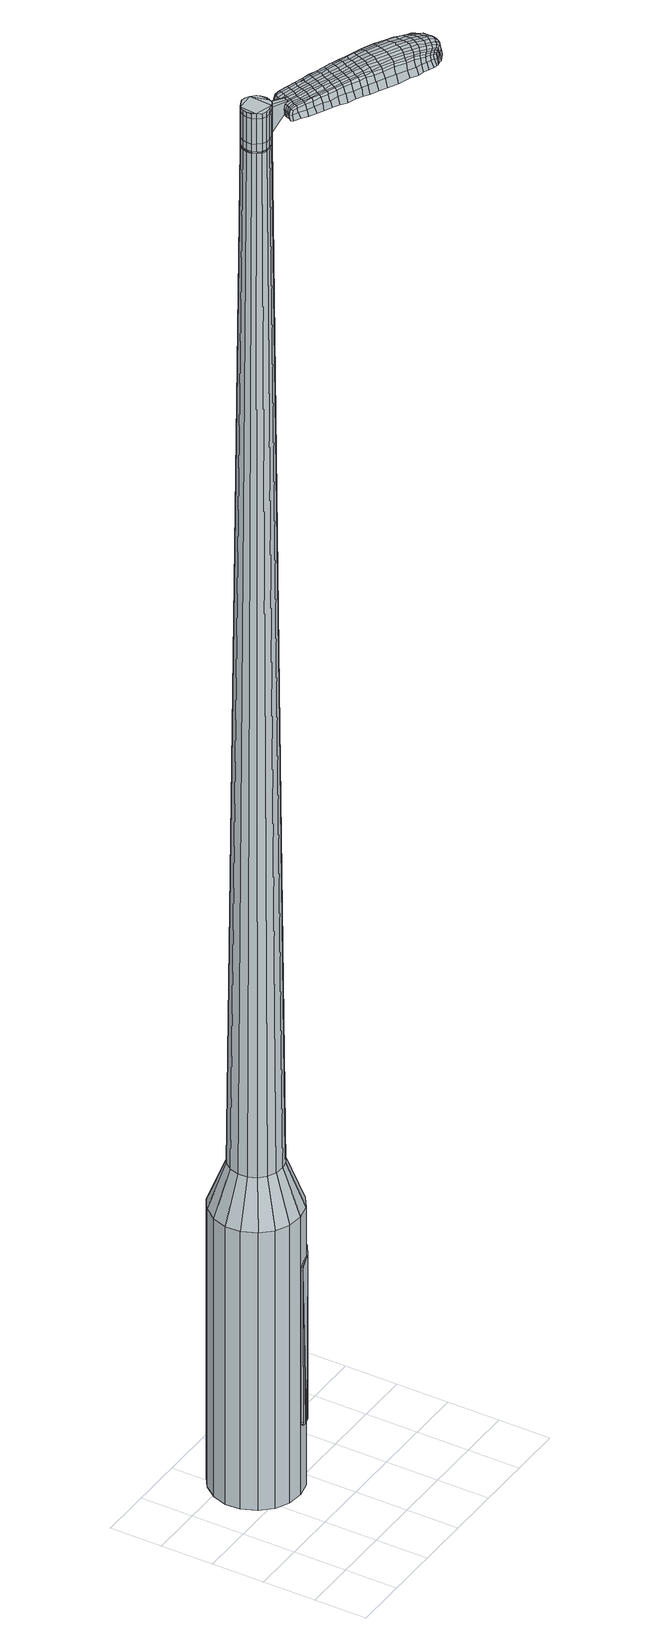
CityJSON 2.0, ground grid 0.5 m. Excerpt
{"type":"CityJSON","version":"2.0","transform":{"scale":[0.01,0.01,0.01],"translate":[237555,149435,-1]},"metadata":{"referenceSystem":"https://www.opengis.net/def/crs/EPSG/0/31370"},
"CityObjects":{
"object1":{"type":"GenericCityObject","attributes":{"cluster":997,"mean_distance_to_centroid":0.239,"new_centroid_x":237555.69,"new_centroid_y":149436.29,"mean_distance_to_camera":10.54,"H1":10.63,"H2":9.65,"Z_final":110.03,"cluster2":-1,"proj_x":237555.23,"proj_y":149437.19,"id_line":43769,"bearing_l":62.97,"distance":1,"orientation":"right","G_obj":332.97},"geometry":[{"type":"MultiSurface","lod":"2","boundaries":[[[0,1,2,3]],[[1,4,5,2]],[[4,6,7,5]],[[6,8,9,7]],[[8,10,11,9]],[[10,12,13,11]],[[12,14,15,13]],[[14,16,17,15]],[[16,18,19,17]],[[18,20,21,19]],[[20,22,23,21]],[[22,24,25,23]],[[24,26,27,25]],[[26,28,29,27]],[[28,30,31,29]],[[30,32,33,31]],[[32,34,35,33]],[[34,0,3,35]],[[36,37,38,39]],[[38,40,41,42]],[[41,43,42]],[[42,44,45,46]],[[45,47,46]],[[46,48,49,50]],[[49,51,50]],[[42,46,50,38]],[[50,52,39,38]],[[53,36,39]],[[2,5,7,35]],[[7,9,11,15]],[[11,13,15]],[[15,17,19,23]],[[19,21,23]],[[23,25,27,31]],[[27,29,31]],[[15,23,31,7]],[[31,33,35,7]],[[3,2,35]],[[1,0,54,55]],[[0,34,56,54]],[[34,32,57,56]],[[32,30,58,57]],[[30,28,59,58]],[[28,26,60,59]],[[26,24,61,60]],[[24,22,62,61]],[[22,20,63,62]],[[20,18,64,63]],[[18,16,65,64]],[[16,14,66,65]],[[14,12,67,66]],[[12,10,68,67]],[[10,8,69,68]],[[8,6,70,69]],[[6,4,71,70]],[[4,1,55,71]],[[55,54,72,73]],[[54,56,74,72]],[[56,57,75,74]],[[57,58,76,75]],[[58,59,77,76]],[[59,60,78,77]],[[60,61,79,78]],[[61,62,80,79]],[[62,63,81,80]],[[63,64,82,81]],[[64,65,83,82]],[[65,66,84,83]],[[66,67,85,84]],[[67,68,86,85]],[[68,69,87,86]],[[69,70,88,87]],[[70,71,89,88]],[[71,55,73,89]],[[72,90,91,92]],[[93,94,90,72]],[[75,95,94,93]],[[96,97,95,75]],[[98,99,97,96]],[[100,101,99,98]],[[102,103,101,100]],[[80,104,103,102]],[[105,106,104,80]],[[107,108,106,105]],[[109,110,108,107]],[[111,112,110,109]],[[113,114,112,111]],[[115,116,114,113]],[[117,118,116,115]],[[88,119,118,117]],[[120,121,119,88]],[[92,91,121,120]],[[122,123,124,125]],[[126,122,125,127]],[[128,126,127,129]],[[130,128,129,131]],[[132,130,131,133]],[[134,132,133,135]],[[136,134,135,137]],[[138,136,137,139]],[[140,138,139,141]],[[142,140,141,143]],[[144,142,143,145]],[[146,144,145,147]],[[148,146,147,149]],[[150,148,149,151]],[[152,150,151,153]],[[154,152,153,155]],[[73,72,92]],[[74,93,72]],[[74,75,93]],[[76,96,75]],[[76,77,98,96]],[[77,78,100,98]],[[78,79,102,100]],[[79,80,102]],[[81,105,80]],[[81,82,107,105]],[[82,83,109,107]],[[83,84,111,109]],[[84,85,113,111]],[[85,86,115,113]],[[86,87,117,115]],[[87,88,117]],[[89,120,88]],[[89,73,92,120]],[[156,91,90]],[[156,157,121,91]],[[157,119,121]],[[158,118,119]],[[158,159,116,118]],[[159,160,114,116]],[[160,161,112,114]],[[161,162,110,112]],[[162,163,108,110]],[[163,164,106,108]],[[164,104,106]],[[165,103,104]],[[165,166,101,103]],[[166,167,99,101]],[[167,168,97,99]],[[168,95,97]],[[169,94,95]],[[169,90,94]],[[39,52,154,170]],[[156,90,171,155]],[[53,39,170,123]],[[90,169,124,171]],[[36,53,123,122]],[[169,95,125,124]],[[37,36,122,126]],[[95,168,127,125]],[[38,37,126,128]],[[168,167,129,127]],[[40,38,128,130]],[[167,166,131,129]],[[41,40,130,132]],[[166,165,133,131]],[[43,41,132,134]],[[165,104,135,133]],[[42,43,134,136]],[[104,164,137,135]],[[44,42,136,138]],[[164,163,139,137]],[[45,44,138,140]],[[163,162,141,139]],[[47,45,140,142]],[[162,161,143,141]],[[46,47,142,144]],[[161,160,145,143]],[[48,46,144,146]],[[160,159,147,145]],[[49,48,146,148]],[[159,158,149,147]],[[51,49,148,150]],[[158,119,151,149]],[[50,51,150,152]],[[119,157,153,151]],[[52,50,152,154]],[[157,156,155,153]],[[154,155,172,173]],[[155,171,174,172]],[[171,124,175,174]],[[124,123,176,175]],[[123,170,177,176]],[[170,154,173,177]],[[178,179,180,181]],[[182,178,181,183]],[[178,182,184,185]],[[179,178,185,186]],[[187,188,189,190]],[[191,187,190,192]],[[187,191,193,194]],[[188,187,194,195]],[[196,197,198,199]],[[200,196,199,201]],[[196,200,202,203]],[[197,196,203,204]],[[205,206,207,208]],[[209,205,208,210]],[[205,209,211,212]],[[206,205,212,213]],[[214,215,216,217]],[[218,214,217,219]],[[214,218,220,221]],[[215,214,221,222]],[[223,224,225,226]],[[227,223,226,228]],[[223,227,229,230]],[[224,223,230,231]],[[232,233,234,235]],[[224,232,235,225]],[[232,224,231,236]],[[233,232,236,237]],[[238,239,240,241]],[[233,238,241,234]],[[238,233,237,242]],[[239,238,242,243]],[[244,182,183,245]],[[239,244,245,240]],[[244,239,243,246]],[[182,244,246,184]],[[247,248,249,250]],[[251,247,250,252]],[[247,251,253,254]],[[248,247,254,255]],[[256,257,258,259]],[[248,256,259,249]],[[256,248,255,260]],[[257,256,260,261]],[[262,263,264,265]],[[257,262,265,258]],[[262,257,261,266]],[[263,262,266,267]],[[268,269,270,271]],[[263,268,271,264]],[[268,263,267,272]],[[269,268,272,273]],[[274,179,186,275]],[[269,274,275,270]],[[274,269,273,276]],[[179,274,276,180]],[[277,278,279,280]],[[281,277,280,282]],[[277,281,283,284]],[[278,277,284,285]],[[286,287,288,289]],[[278,286,289,279]],[[286,278,285,290]],[[287,286,290,291]],[[292,293,294,295]],[[287,292,295,288]],[[292,287,291,296]],[[293,292,296,297]],[[298,191,192,299]],[[293,298,299,294]],[[298,293,297,300]],[[191,298,300,193]],[[301,302,303,304]],[[305,301,304,306]],[[301,305,307,308]],[[302,301,308,309]],[[310,311,312,313]],[[302,310,313,303]],[[310,302,309,314]],[[311,310,314,315]],[[316,317,318,319]],[[311,316,319,312]],[[316,311,315,320]],[[317,316,320,321]],[[322,323,324,325]],[[317,322,325,318]],[[322,317,321,326]],[[323,322,326,327]],[[328,188,195,329]],[[323,328,329,324]],[[328,323,327,330]],[[188,328,330,189]],[[331,217,216,332]],[[333,331,332,334]],[[331,333,335,336]],[[217,331,336,219]],[[337,333,334,338]],[[339,337,338,340]],[[337,339,341,342]],[[333,337,342,335]],[[343,339,340,344]],[[345,343,344,346]],[[343,345,347,348]],[[339,343,348,341]],[[349,345,346,350]],[[351,349,350,352]],[[349,351,353,354]],[[345,349,354,347]],[[355,351,352,356]],[[206,355,356,207]],[[355,206,213,357]],[[351,355,357,353]],[[358,359,204,203]],[[360,358,203,202]],[[358,360,361,362]],[[359,358,362,363]],[[364,365,363,362]],[[366,364,362,361]],[[364,366,367,368]],[[365,364,368,369]],[[370,371,369,368]],[[372,370,368,367]],[[370,372,373,374]],[[371,370,374,375]],[[376,377,375,374]],[[378,376,374,373]],[[376,378,211,209]],[[377,376,209,210]],[[379,380,381,382]],[[281,379,382,283]],[[379,281,282,383]],[[380,379,383,384]],[[385,200,201,386]],[[380,385,386,381]],[[385,380,384,387]],[[200,385,387,202]],[[388,389,390,391]],[[227,388,391,229]],[[388,227,228,392]],[[389,388,392,393]],[[394,395,396,397]],[[389,394,397,390]],[[394,389,393,398]],[[395,394,398,399]],[[400,197,204,401]],[[395,400,401,396]],[[400,395,399,402]],[[197,400,402,198]],[[403,404,405,406]],[[185,403,406,186]],[[403,185,184,407]],[[404,403,407,408]],[[409,410,411,412]],[[404,409,412,405]],[[409,404,408,413]],[[410,409,413,414]],[[415,208,207,416]],[[410,415,416,411]],[[415,410,414,417]],[[208,415,417,210]],[[418,419,420,421]],[[190,418,421,192]],[[418,190,189,422]],[[419,418,422,423]],[[424,212,211,425]],[[419,424,425,420]],[[424,419,423,426]],[[212,424,426,213]],[[427,428,429,430]],[[305,427,430,307]],[[427,305,306,431]],[[428,427,431,432]],[[433,218,219,434]],[[428,433,434,429]],[[433,428,432,435]],[[218,433,435,220]],[[436,437,438,439]],[[251,436,439,253]],[[436,251,252,440]],[[437,436,440,441]],[[442,443,444,445]],[[437,442,445,438]],[[442,437,441,446]],[[443,442,446,447]],[[448,215,222,449]],[[443,448,449,444]],[[448,443,447,450]],[[215,448,450,216]],[[451,452,441,440]],[[250,451,440,252]],[[451,250,249,453]],[[452,451,453,454]],[[455,456,447,446]],[[452,455,446,441]],[[455,452,454,457]],[[456,455,457,458]],[[459,332,216,450]],[[456,459,450,447]],[[459,456,458,460]],[[332,459,460,334]],[[461,462,463,464]],[[308,461,464,309]],[[461,308,307,430]],[[462,461,430,429]],[[465,336,335,466]],[[462,465,466,463]],[[465,462,429,434]],[[336,465,434,219]],[[467,468,454,453]],[[259,467,453,249]],[[467,259,258,469]],[[468,467,469,470]],[[471,472,458,457]],[[468,471,457,454]],[[471,468,470,473]],[[472,471,473,474]],[[475,338,334,460]],[[472,475,460,458]],[[475,472,474,476]],[[338,475,476,340]],[[477,478,479,480]],[[314,477,480,315]],[[477,314,309,464]],[[478,477,464,463]],[[481,342,341,482]],[[478,481,482,479]],[[481,478,463,466]],[[342,481,466,335]],[[483,484,470,469]],[[265,483,469,258]],[[483,265,264,485]],[[484,483,485,486]],[[487,488,474,473]],[[484,487,473,470]],[[487,484,486,489]],[[488,487,489,490]],[[491,344,340,476]],[[488,491,476,474]],[[491,488,490,492]],[[344,491,492,346]],[[493,494,495,496]],[[320,493,496,321]],[[493,320,315,480]],[[494,493,480,479]],[[497,348,347,498]],[[494,497,498,495]],[[497,494,479,482]],[[348,497,482,341]],[[499,500,486,485]],[[271,499,485,264]],[[499,271,270,501]],[[500,499,501,502]],[[503,504,490,489]],[[500,503,489,486]],[[503,500,502,505]],[[504,503,505,506]],[[507,350,346,492]],[[504,507,492,490]],[[507,504,506,508]],[[350,507,508,352]],[[509,510,511,512]],[[326,509,512,327]],[[509,326,321,496]],[[510,509,496,495]],[[513,354,353,514]],[[510,513,514,511]],[[513,510,495,498]],[[354,513,498,347]],[[515,516,502,501]],[[275,515,501,270]],[[515,275,186,406]],[[516,515,406,405]],[[517,518,506,505]],[[516,517,505,502]],[[517,516,405,412]],[[518,517,412,411]],[[519,356,352,508]],[[518,519,508,506]],[[519,518,411,416]],[[356,519,416,207]],[[520,521,423,422]],[[330,520,422,189]],[[520,330,327,512]],[[521,520,512,511]],[[522,357,213,426]],[[521,522,426,423]],[[522,521,511,514]],[[357,522,514,353]],[[523,524,384,383]],[[280,523,383,282]],[[523,280,279,525]],[[524,523,525,526]],[[527,360,202,387]],[[524,527,387,384]],[[527,524,526,528]],[[360,527,528,361]],[[529,530,531,532]],[[230,529,532,231]],[[529,230,229,391]],[[530,529,391,390]],[[533,534,535,536]],[[530,533,536,531]],[[533,530,390,397]],[[534,533,397,396]],[[537,359,363,538]],[[534,537,538,535]],[[537,534,396,401]],[[359,537,401,204]],[[539,540,526,525]],[[289,539,525,279]],[[539,289,288,541]],[[540,539,541,542]],[[543,366,361,528]],[[540,543,528,526]],[[543,540,542,544]],[[366,543,544,367]],[[545,546,547,548]],[[236,545,548,237]],[[545,236,231,532]],[[546,545,532,531]],[[549,550,551,552]],[[546,549,552,547]],[[549,546,531,536]],[[550,549,536,535]],[[553,365,369,554]],[[550,553,554,551]],[[553,550,535,538]],[[365,553,538,363]],[[555,556,542,541]],[[295,555,541,288]],[[555,295,294,557]],[[556,555,557,558]],[[559,372,367,544]],[[556,559,544,542]],[[559,556,558,560]],[[372,559,560,373]],[[561,562,563,564]],[[242,561,564,243]],[[561,242,237,548]],[[562,561,548,547]],[[565,566,567,568]],[[562,565,568,563]],[[565,562,547,552]],[[566,565,552,551]],[[569,371,375,570]],[[566,569,570,567]],[[569,566,551,554]],[[371,569,554,369]],[[571,572,558,557]],[[299,571,557,294]],[[571,299,192,421]],[[572,571,421,420]],[[573,378,373,560]],[[572,573,560,558]],[[573,572,420,425]],[[378,573,425,211]],[[574,575,408,407]],[[246,574,407,184]],[[574,246,243,564]],[[575,574,564,563]],[[576,577,414,413]],[[575,576,413,408]],[[576,575,563,568]],[[577,576,568,567]],[[578,377,210,417]],[[577,578,417,414]],[[578,577,567,570]],[[377,578,570,375]],[[579,580,581,582]],[[582,581,583,584]],[[585,583,581,586]],[[586,581,580,587]],[[588,589,590,591]],[[591,590,592,593]],[[594,592,590,595]],[[595,590,589,596]],[[597,598,599,600]],[[600,599,601,602]],[[603,601,599,604]],[[604,599,598,605]],[[606,607,608,609]],[[609,608,610,611]],[[612,610,608,613]],[[613,608,607,614]],[[615,616,617,618]],[[618,617,619,620]],[[621,619,617,622]],[[622,617,616,623]],[[624,625,626,627]],[[627,626,628,629]],[[630,628,626,631]],[[631,626,625,632]],[[633,634,635,636]],[[636,635,625,624]],[[632,625,635,637]],[[637,635,634,638]],[[639,640,641,642]],[[642,641,634,633]],[[638,634,641,643]],[[643,641,640,644]],[[584,583,645,646]],[[646,645,640,639]],[[644,640,645,647]],[[647,645,583,585]],[[648,649,650,651]],[[651,650,652,653]],[[654,652,650,655]],[[655,650,649,656]],[[657,658,659,660]],[[660,659,649,648]],[[656,649,659,661]],[[661,659,658,662]],[[663,664,665,666]],[[666,665,658,657]],[[662,658,665,667]],[[667,665,664,668]],[[669,670,671,672]],[[672,671,664,663]],[[668,664,671,673]],[[673,671,670,674]],[[587,580,675,676]],[[676,675,670,669]],[[674,670,675,677]],[[677,675,580,579]],[[678,679,680,681]],[[681,680,682,683]],[[684,682,680,685]],[[685,680,679,686]],[[687,688,689,690]],[[690,689,679,678]],[[686,679,689,691]],[[691,689,688,692]],[[693,694,695,696]],[[696,695,688,687]],[[692,688,695,697]],[[697,695,694,698]],[[593,592,699,700]],[[700,699,694,693]],[[698,694,699,701]],[[701,699,592,594]],[[702,703,704,705]],[[705,704,706,707]],[[708,706,704,709]],[[709,704,703,710]],[[711,712,713,714]],[[714,713,703,702]],[[710,703,713,715]],[[715,713,712,716]],[[717,718,719,720]],[[720,719,712,711]],[[716,712,719,721]],[[721,719,718,722]],[[723,724,725,726]],[[726,725,718,717]],[[722,718,725,727]],[[727,725,724,728]],[[596,589,729,730]],[[730,729,724,723]],[[728,724,729,731]],[[731,729,589,588]],[[615,618,732,733]],[[733,732,734,735]],[[736,734,732,737]],[[737,732,618,620]],[[735,734,738,739]],[[739,738,740,741]],[[742,740,738,743]],[[743,738,734,736]],[[741,740,744,745]],[[745,744,746,747]],[[748,746,744,749]],[[749,744,740,742]],[[747,746,750,751]],[[751,750,752,753]],[[754,752,750,755]],[[755,750,746,748]],[[753,752,756,757]],[[757,756,607,606]],[[614,607,756,758]],[[758,756,752,754]],[[605,759,760,604]],[[604,760,761,603]],[[762,761,760,763]],[[763,760,759,764]],[[764,765,766,763]],[[763,766,767,762]],[[768,767,766,769]],[[769,766,765,770]],[[770,771,772,769]],[[769,772,773,768]],[[774,773,772,775]],[[775,772,771,776]],[[776,777,778,775]],[[775,778,779,774]],[[612,779,778,610]],[[610,778,777,611]],[[780,781,782,783]],[[783,782,682,684]],[[683,682,782,784]],[[784,782,781,785]],[[602,601,786,787]],[[787,786,781,780]],[[785,781,786,788]],[[788,786,601,603]],[[789,790,791,792]],[[792,791,628,630]],[[629,628,791,793]],[[793,791,790,794]],[[795,796,797,798]],[[798,797,790,789]],[[794,790,797,799]],[[799,797,796,800]],[[605,598,801,802]],[[802,801,796,795]],[[800,796,801,803]],[[803,801,598,597]],[[804,805,806,807]],[[807,806,586,587]],[[585,586,806,808]],[[808,806,805,809]],[[810,811,812,813]],[[813,812,805,804]],[[809,805,812,814]],[[814,812,811,815]],[[606,609,816,817]],[[817,816,811,810]],[[815,811,816,818]],[[818,816,609,611]],[[819,820,821,822]],[[822,821,591,593]],[[588,591,821,823]],[[823,821,820,824]],[[612,613,825,826]],[[826,825,820,819]],[[824,820,825,827]],[[827,825,613,614]],[[828,829,830,831]],[[831,830,706,708]],[[707,706,830,832]],[[832,830,829,833]],[[620,619,834,835]],[[835,834,829,828]],[[833,829,834,836]],[[836,834,619,621]],[[837,838,839]],[[839,838,652,654]],[[653,652,838,840]],[[841,842,843,844]],[[844,843,838,837]],[[840,838,843,845]],[[845,843,842,846]],[[623,616,847,848]],[[848,847,842,841]],[[846,842,847,849]],[[849,847,616,615]],[[840,850,651,653]],[[648,651,850,851]],[[851,850,852]],[[846,853,854,845]],[[845,854,850,840]],[[852,850,854,855]],[[855,854,853,856]],[[615,733,857,849]],[[849,857,853,846]],[[856,853,857,858]],[[858,857,733,735]],[[859,860,861,862]],[[862,861,709,710]],[[708,709,861,831]],[[831,861,860,828]],[[736,737,863,864]],[[864,863,860,859]],[[828,860,863,835]],[[835,863,737,620]],[[852,865,851]],[[851,865,660,648]],[[657,660,865,866]],[[866,865,867]],[[856,868,869,855]],[[855,869,865,852]],[[867,865,869,870]],[[870,869,868,871]],[[735,739,872,858]],[[858,872,868,856]],[[871,868,872,873]],[[873,872,739,741]],[[874,875,876,877]],[[877,876,715,716]],[[710,715,876,862]],[[862,876,875,859]],[[742,743,878,879]],[[879,878,875,874]],[[859,875,878,864]],[[864,878,743,736]],[[867,880,881,866]],[[866,881,666,657]],[[663,666,881,882]],[[881,880,882]],[[871,883,884,870]],[[870,884,880,867]],[[882,880,884,885]],[[885,884,883,886]],[[741,745,887,873]],[[873,887,883,871]],[[886,883,887,888]],[[888,887,745,747]],[[889,890,891,892]],[[892,891,721,722]],[[716,721,891,877]],[[877,891,890,874]],[[748,749,893,894]],[[894,893,890,889]],[[874,890,893,879]],[[879,893,749,742]],[[895,896,882]],[[882,896,672,663]],[[669,672,896,897]],[[897,896,895,898]],[[886,899,900,885]],[[885,900,895,882]],[[898,895,900,901]],[[901,900,899,902]],[[747,751,903,888]],[[888,903,899,886]],[[902,899,903,904]],[[904,903,751,753]],[[905,906,907,908]],[[908,907,727,728]],[[722,727,907,892]],[[892,907,906,889]],[[754,755,909,910]],[[910,909,906,905]],[[889,906,909,894]],[[894,909,755,748]],[[898,911,912,897]],[[897,912,676,669]],[[587,676,912,807]],[[807,912,911,804]],[[902,913,914,901]],[[901,914,911,898]],[[804,911,914,813]],[[813,914,913,810]],[[753,757,915,904]],[[904,915,913,902]],[[810,913,915,817]],[[817,915,757,606]],[[824,916,917,823]],[[823,917,731,588]],[[728,731,917,908]],[[908,917,916,905]],[[614,758,918,827]],[[827,918,916,824]],[[905,916,918,910]],[[910,918,758,754]],[[785,919,920,784]],[[784,920,681,683]],[[678,681,920,921]],[[921,920,919,922]],[[603,761,923,788]],[[788,923,919,785]],[[922,919,923,924]],[[924,923,761,762]],[[925,926,927,928]],[[928,927,631,632]],[[630,631,927,792]],[[792,927,926,789]],[[929,930,931,932]],[[932,931,926,925]],[[789,926,931,798]],[[798,931,930,795]],[[764,759,933,934]],[[934,933,930,929]],[[795,930,933,802]],[[802,933,759,605]],[[922,935,936,921]],[[921,936,690,678]],[[687,690,936,937]],[[937,936,935,938]],[[762,767,939,924]],[[924,939,935,922]],[[938,935,939,940]],[[940,939,767,768]],[[941,942,943,944]],[[944,943,637,638]],[[632,637,943,928]],[[928,943,942,925]],[[945,946,947,948]],[[948,947,942,941]],[[925,942,947,932]],[[932,947,946,929]],[[770,765,949,950]],[[950,949,946,945]],[[929,946,949,934]],[[934,949,765,764]],[[938,951,952,937]],[[937,952,696,687]],[[693,696,952,953]],[[953,952,951,954]],[[768,773,955,940]],[[940,955,951,938]],[[954,951,955,956]],[[956,955,773,774]],[[957,958,959,960]],[[960,959,643,644]],[[638,643,959,944]],[[944,959,958,941]],[[961,962,963,964]],[[964,963,958,957]],[[941,958,963,948]],[[948,963,962,945]],[[776,771,965,966]],[[966,965,962,961]],[[945,962,965,950]],[[950,965,771,770]],[[954,967,968,953]],[[953,968,700,693]],[[593,700,968,822]],[[822,968,967,819]],[[774,779,969,956]],[[956,969,967,954]],[[819,967,969,826]],[[826,969,779,612]],[[809,970,971,808]],[[808,971,647,585]],[[644,647,971,960]],[[960,971,970,957]],[[815,972,973,814]],[[814,973,970,809]],[[957,970,973,964]],[[964,973,972,961]],[[611,777,974,818]],[[818,974,972,815]],[[961,972,974,966]],[[966,974,777,776]],[[579,582,181,180]],[[582,584,183,181]],[[594,595,194,193]],[[595,596,195,194]],[[597,600,199,198]],[[600,602,201,199]],[[621,622,221,220]],[[622,623,222,221]],[[624,627,226,225]],[[627,629,228,226]],[[633,636,235,234]],[[636,624,225,235]],[[639,642,241,240]],[[642,633,234,241]],[[584,646,245,183]],[[646,639,240,245]],[[654,655,254,253]],[[655,656,255,254]],[[656,661,260,255]],[[661,662,261,260]],[[662,667,266,261]],[[667,668,267,266]],[[668,673,272,267]],[[673,674,273,272]],[[674,677,276,273]],[[677,579,180,276]],[[684,685,284,283]],[[685,686,285,284]],[[686,691,290,285]],[[691,692,291,290]],[[692,697,296,291]],[[697,698,297,296]],[[698,701,300,297]],[[701,594,193,300]],[[702,705,304,303]],[[705,707,306,304]],[[711,714,313,312]],[[714,702,303,313]],[[717,720,319,318]],[[720,711,312,319]],[[723,726,325,324]],[[726,717,318,325]],[[596,730,329,195]],[[730,723,324,329]],[[780,783,382,381]],[[783,684,283,382]],[[602,787,386,201]],[[787,780,381,386]],[[629,793,392,228]],[[793,794,393,392]],[[794,799,398,393]],[[799,800,399,398]],[[800,803,402,399]],[[803,597,198,402]],[[707,832,431,306]],[[832,833,432,431]],[[833,836,435,432]],[[836,621,220,435]],[[837,839,439,438]],[[839,654,253,439]],[[841,844,445,444]],[[844,837,438,445]],[[623,848,449,222]],[[848,841,444,449]],[[975,976,977,978]],[[979,980,978,977]],[[981,982,983,984]],[[985,986,987,988]],[[976,989,990,977]],[[991,979,977,990]],[[992,981,984,993]],[[994,995,986,985]],[[989,996,997,990]],[[997,998,991,990]],[[999,992,993,1000]],[[1001,995,994,1002]],[[996,1003,1004,997]],[[1004,1005,998,997]],[[1006,999,1000,1007]],[[1008,1001,1002,1009]],[[1010,1011,1012,1013]],[[1014,1015,1011,1010]],[[1014,1016,1017,1015]],[[1016,1018,1019,1017]],[[1020,1021,1022,1023]],[[1024,1025,1021,1020]],[[1026,1027,1025,1024]],[[1028,1029,1027,1026]],[[1023,1012,1011,1020]],[[1020,1011,1015,1024]],[[1015,1017,1026,1024]],[[1017,1019,1028,1026]],[[984,983,980,979]],[[993,984,979,991]],[[998,1000,993,991]],[[1005,1007,1000,998]],[[985,988,982,981]],[[994,985,981,992]],[[1002,994,992,999]],[[1009,1002,999,1006]],[[986,1010,1013,987]],[[995,1014,1010,986]],[[1016,1014,995,1001]],[[1018,1016,1001,1008]],[[1030,1031,1032,1033]],[[1032,1034,1035,1036]],[[1032,1036,1037,1038]],[[1032,1038,1033]],[[1039,1030,1033,1040]],[[1041,1040,1033,1042]],[[1043,1042,1033]],[[1044,1032,1031,1045]],[[1046,1044,1045,1047]],[[1048,1046,1047,1049]],[[1050,1048,1049,1051]],[[1052,1050,1051,1053]],[[1053,1054,1055,1056]],[[1053,1056,1057,1058]],[[1053,1058,1059,1060]],[[1059,1061,1062,1063]],[[1059,1063,1064,1065]],[[1059,1065,1060]],[[1053,1060,1052]],[[1066,1067,1031,1030]],[[1068,1069,1034,1032]],[[1070,1071,1043,1033]],[[1067,1072,1045,1031]],[[1073,1068,1032,1044]],[[1072,1074,1047,1045]],[[1075,1073,1044,1046]],[[1074,1076,1049,1047]],[[1077,1075,1046,1048]],[[1076,1078,1051,1049]],[[1079,1077,1048,1050]],[[1078,1080,1053,1051]],[[1081,1079,1050,1052]],[[1080,1082,1054,1053]],[[1083,1084,1061,1059]],[[1085,1081,1052,1060]],[[1055,1054,1082,1086]],[[1056,1055,1086,1087]],[[1057,1056,1087,1088]],[[1058,1057,1088,1089]],[[1059,1058,1089,1083]],[[1090,1066,1030,1039]],[[1091,1090,1039,1040]],[[1092,1091,1040,1041]],[[1093,1092,1041,1042]],[[1071,1093,1042,1043]],[[1035,1034,1069,1094]],[[1062,1061,1084,1095]],[[1036,1035,1094,1096]],[[1037,1036,1096,1097]],[[1038,1037,1097,1098]],[[1033,1038,1098,1070]],[[1063,1062,1095,1099]],[[1064,1063,1099,1100]],[[1065,1064,1100,1101]],[[1060,1065,1101,1085]]]}]}
},
"vertices":[
[109,111,384],[100,99,384],[100,99,96],[109,111,96],[88,91,384],[88,91,96],[74,88,384],[74,88,96],[59,90,384],[59,90,96],[46,96,384],[46,96,96],[36,107,384],[36,107,96],[30,121,384],[30,121,96],[29,135,384],[29,135,96],[34,149,384],[34,149,96],[43,161,384],[43,161,96],[55,169,384],[55,169,96],[69,172,384],[69,172,96],[84,171,384],[84,171,96],[97,164,384],[97,164,96],[107,153,384],[107,153,96],[113,140,384],[113,140,96],[113,125,384],[113,125,96],[84,133,1524],[83,137,1524],[79,141,1524],[83,124,1524],[75,143,1524],[71,144,1524],[62,140,1524],[66,142,1524],[59,136,1524],[58,132,1524],[60,123,1524],[58,127,1524],[63,119,1524],[67,117,1524],[77,118,1524],[72,117,1524],[81,120,1524],[85,128,1524],[94,119,429],[89,112,429],[96,127,429],[96,136,429],[93,144,429],[87,150,429],[79,154,429],[70,155,429],[62,153,429],[54,149,429],[49,142,429],[46,133,429],[47,124,429],[50,116,429],[56,110,429],[64,106,429],[73,105,429],[81,107,429],[83,124,1483],[81,120,1483],[85,128,1483],[84,133,1483],[83,137,1483],[79,141,1483],[75,143,1483],[71,144,1483],[66,142,1483],[62,140,1483],[59,136,1483],[58,132,1483],[58,127,1483],[60,123,1483],[63,119,1483],[67,117,1483],[72,117,1483],[77,118,1483],[83,124,1485],[80,121,1485],[80,121,1483],[84,129,1483],[84,129,1485],[84,133,1485],[82,137,1483],[82,137,1485],[79,140,1483],[79,140,1485],[75,142,1483],[75,142,1485],[71,143,1483],[71,143,1485],[66,142,1485],[63,140,1483],[63,140,1485],[60,136,1483],[60,136,1485],[59,132,1483],[59,132,1485],[59,127,1483],[59,127,1485],[61,123,1483],[61,123,1485],[64,120,1483],[64,120,1485],[68,118,1483],[68,118,1485],[72,117,1485],[76,118,1483],[76,118,1485],[84,133,1519],[85,128,1519],[85,128,1493],[84,133,1493],[83,137,1519],[83,137,1493],[79,141,1519],[79,141,1493],[75,143,1519],[75,143,1493],[71,144,1519],[71,144,1493],[66,142,1519],[66,142,1493],[62,140,1519],[62,140,1493],[59,136,1519],[59,136,1493],[58,132,1519],[58,132,1493],[58,127,1519],[58,127,1493],[60,123,1519],[60,123,1493],[63,119,1519],[63,119,1493],[67,117,1519],[67,117,1493],[72,117,1519],[72,117,1493],[77,118,1519],[77,118,1493],[81,120,1519],[81,120,1493],[81,120,1485],[77,118,1485],[67,117,1485],[63,119,1485],[60,123,1485],[58,127,1485],[58,132,1485],[59,136,1485],[62,140,1485],[71,144,1485],[75,143,1485],[79,141,1485],[83,137,1485],[85,128,1485],[83,124,1519],[83,124,1493],[99,113,1513],[99,113,1518],[100,115,1513],[101,118,1513],[101,118,1518],[100,115,1518],[157,64,1519],[151,68,1518],[151,66,1509],[158,62,1510],[165,60,1519],[165,58,1510],[164,62,1526],[157,66,1525],[151,70,1525],[175,99,1519],[168,102,1518],[167,101,1525],[173,98,1525],[183,95,1519],[181,94,1526],[185,96,1510],[177,99,1510],[170,102,1509],[232,50,1519],[230,46,1519],[231,46,1513],[233,49,1513],[233,54,1519],[234,53,1513],[232,54,1524],[231,50,1524],[229,47,1524],[166,83,1530],[160,87,1529],[158,84,1529],[165,80,1530],[174,79,1531],[173,76,1531],[176,83,1530],[168,87,1530],[161,90,1529],[94,120,1512],[93,117,1512],[94,117,1517],[95,119,1517],[96,122,1512],[97,122,1517],[96,122,1506],[95,119,1506],[94,117,1506],[210,39,1519],[207,40,1519],[208,38,1512],[211,37,1512],[213,38,1518],[213,37,1512],[213,39,1522],[211,40,1523],[208,41,1524],[203,42,1519],[198,44,1519],[198,42,1512],[203,40,1512],[203,43,1524],[198,45,1525],[192,46,1519],[185,50,1519],[186,48,1511],[193,44,1511],[192,48,1526],[185,51,1526],[175,55,1519],[175,53,1510],[175,57,1526],[93,102,1513],[100,98,1513],[100,99,1518],[93,103,1517],[89,105,1512],[90,105,1516],[89,104,1506],[94,100,1507],[100,96,1507],[106,94,1514],[113,90,1515],[113,92,1520],[106,95,1519],[107,92,1507],[113,89,1507],[119,86,1515],[126,83,1516],[126,84,1522],[119,88,1521],[120,85,1508],[126,81,1508],[132,79,1517],[138,75,1517],[138,77,1524],[132,81,1523],[132,77,1508],[139,73,1509],[145,71,1518],[145,73,1524],[145,70,1509],[227,70,1519],[225,72,1519],[224,71,1524],[227,69,1523],[229,69,1518],[228,68,1522],[231,69,1512],[229,71,1512],[226,73,1512],[221,75,1519],[216,78,1519],[215,77,1525],[220,74,1524],[222,75,1512],[217,78,1512],[210,81,1519],[204,84,1519],[202,84,1526],[209,80,1526],[212,81,1511],[205,85,1511],[193,90,1519],[192,89,1526],[195,90,1510],[107,129,1513],[114,126,1513],[116,126,1507],[109,129,1507],[102,131,1512],[103,131,1506],[102,129,1516],[106,128,1517],[113,125,1518],[121,123,1514],[128,120,1515],[130,120,1507],[123,123,1507],[120,122,1519],[127,119,1520],[135,117,1515],[142,114,1516],[143,114,1508],[136,117,1508],[133,116,1521],[140,113,1522],[148,111,1517],[155,108,1517],[157,108,1509],[150,111,1508],[147,110,1523],[154,107,1524],[162,105,1518],[164,105,1509],[160,104,1524],[100,117,1519],[99,114,1519],[107,113,1520],[105,111,1520],[108,116,1520],[101,119,1519],[113,110,1522],[112,108,1522],[120,107,1523],[119,104,1523],[121,109,1523],[115,113,1521],[127,103,1524],[125,101,1524],[133,100,1525],[132,97,1525],[135,103,1525],[128,106,1524],[140,97,1526],[138,94,1526],[146,93,1527],[145,90,1527],[148,96,1527],[141,100,1526],[153,90,1528],[152,87,1528],[155,93,1528],[228,52,1527],[226,48,1527],[229,56,1526],[225,58,1527],[224,54,1528],[222,51,1528],[218,57,1529],[217,53,1529],[220,61,1528],[213,64,1530],[212,60,1530],[210,57,1530],[205,63,1531],[204,60,1531],[207,67,1530],[199,71,1531],[197,68,1531],[196,64,1531],[186,73,1531],[184,70,1531],[187,77,1531],[231,67,1518],[232,64,1519],[233,64,1513],[232,67,1513],[229,67,1523],[230,64,1523],[233,59,1519],[234,59,1513],[231,59,1524],[215,38,1518],[218,39,1518],[217,40,1523],[214,39,1523],[215,37,1513],[218,37,1513],[221,40,1519],[225,41,1519],[224,42,1524],[220,41,1523],[222,39,1513],[226,41,1513],[228,44,1519],[227,44,1524],[229,43,1513],[157,68,1528],[158,69,1528],[152,73,1528],[151,71,1527],[165,63,1528],[166,65,1529],[160,72,1529],[161,75,1530],[155,78,1529],[154,75,1528],[168,67,1529],[169,70,1530],[163,77,1530],[157,81,1529],[171,73,1531],[172,96,1528],[171,94,1529],[179,90,1529],[180,93,1528],[166,99,1527],[165,97,1528],[170,91,1529],[178,87,1530],[163,94,1528],[100,130,1512],[99,129,1512],[100,128,1517],[101,129,1517],[101,131,1506],[100,129,1506],[97,126,1512],[98,125,1517],[98,126,1506],[87,107,1512],[88,108,1512],[89,107,1506],[88,106,1506],[89,107,1517],[90,108,1517],[89,110,1512],[91,113,1512],[91,112,1506],[90,109,1506],[91,110,1517],[92,112,1517],[92,115,1512],[92,114,1506],[93,115,1517],[94,104,1519],[94,106,1519],[100,100,1520],[101,102,1520],[95,108,1519],[97,110,1519],[102,104,1520],[103,106,1520],[98,112,1519],[104,109,1520],[105,127,1519],[104,125,1519],[111,122,1520],[112,124,1520],[103,122,1519],[110,119,1520],[107,97,1521],[107,98,1521],[113,93,1522],[114,95,1522],[108,100,1521],[110,103,1521],[115,97,1522],[116,99,1523],[111,105,1522],[117,102,1523],[119,121,1521],[118,119,1521],[125,116,1522],[126,118,1522],[116,116,1521],[123,113,1522],[120,89,1523],[120,91,1523],[126,86,1524],[127,87,1524],[121,93,1523],[123,96,1524],[128,90,1525],[129,92,1525],[124,98,1524],[131,95,1525],[133,115,1523],[132,113,1523],[138,110,1524],[139,111,1524],[130,110,1524],[137,106,1525],[132,82,1525],[133,84,1525],[139,78,1526],[140,80,1526],[134,86,1526],[136,89,1526],[141,82,1527],[142,85,1527],[137,91,1526],[144,88,1527],[146,108,1525],[145,106,1525],[152,103,1526],[153,105,1526],[143,103,1526],[150,100,1527],[145,75,1527],[146,76,1527],[147,79,1527],[149,82,1528],[150,84,1528],[159,102,1527],[158,100,1527],[157,97,1528],[227,68,1525],[228,65,1525],[224,70,1526],[225,67,1526],[229,61,1526],[225,63,1527],[212,40,1525],[215,41,1525],[211,42,1526],[209,42,1525],[218,42,1525],[221,43,1526],[217,45,1527],[214,43,1526],[224,46,1526],[220,48,1527],[220,72,1526],[220,70,1527],[214,75,1527],[215,73,1528],[220,65,1528],[214,69,1529],[204,44,1526],[206,44,1527],[201,47,1528],[199,46,1527],[209,46,1527],[212,48,1528],[206,51,1529],[203,49,1528],[214,50,1528],[208,54,1530],[209,78,1528],[209,76,1529],[202,82,1528],[201,80,1529],[208,72,1529],[200,76,1530],[193,49,1528],[195,50,1528],[187,54,1529],[186,52,1528],[197,52,1529],[199,54,1530],[192,58,1530],[189,56,1530],[202,57,1530],[194,61,1531],[191,87,1529],[190,85,1529],[189,81,1530],[176,58,1528],[177,59,1529],[179,62,1530],[181,64,1530],[182,67,1531],[152,68,1509],[152,70,1518],[158,66,1518],[159,64,1509],[166,62,1519],[166,60,1510],[165,64,1525],[158,68,1525],[152,71,1525],[166,99,1525],[168,100,1518],[174,97,1518],[173,96,1525],[182,93,1519],[180,92,1525],[184,94,1510],[176,98,1509],[169,101,1509],[229,47,1513],[229,48,1519],[230,50,1519],[231,50,1513],[231,54,1519],[232,54,1513],[230,55,1524],[229,51,1524],[227,48,1524],[159,84,1528],[160,86,1528],[166,83,1529],[165,80,1529],[175,79,1529],[173,76,1529],[176,82,1529],[168,86,1529],[162,89,1528],[96,116,1516],[95,116,1512],[96,119,1512],[97,118,1516],[98,121,1512],[98,121,1516],[98,121,1506],[97,118,1506],[96,116,1506],[208,40,1512],[208,42,1519],[211,41,1518],[211,39,1512],[213,40,1518],[213,39,1512],[213,41,1522],[211,42,1523],[208,43,1523],[199,44,1512],[198,46,1519],[204,43,1519],[204,42,1512],[204,45,1524],[198,47,1525],[186,49,1511],[186,51,1519],[193,48,1519],[193,46,1511],[193,49,1525],[186,53,1526],[176,57,1519],[176,55,1510],[176,58,1526],[101,101,1518],[101,99,1513],[94,103,1513],[94,104,1517],[90,106,1512],[91,106,1515],[91,105,1506],[95,102,1506],[101,98,1507],[114,93,1520],[114,92,1514],[107,96,1514],[107,97,1519],[108,94,1507],[114,90,1507],[127,86,1522],[127,84,1516],[120,88,1515],[120,90,1521],[121,86,1508],[127,82,1508],[139,79,1523],[139,77,1517],[133,81,1516],[133,82,1522],[134,79,1508],[140,75,1508],[146,73,1517],[146,75,1524],[146,71,1509],[223,70,1523],[223,70,1519],[226,69,1518],[225,68,1523],[228,67,1518],[227,67,1522],[229,68,1512],[228,69,1512],[225,71,1512],[213,75,1525],[215,76,1519],[219,73,1519],[218,72,1524],[221,74,1512],[216,77,1512],[201,82,1526],[203,83,1519],[210,79,1519],[208,78,1525],[211,80,1511],[204,83,1511],[192,88,1519],[191,87,1526],[194,89,1510],[115,124,1507],[113,124,1513],[107,127,1513],[108,127,1506],[102,129,1512],[103,129,1506],[102,128,1515],[106,126,1517],[112,123,1518],[129,118,1507],[127,118,1514],[120,121,1514],[122,121,1507],[119,120,1519],[126,117,1520],[143,112,1508],[141,112,1516],[134,115,1515],[136,115,1508],[133,114,1521],[140,111,1522],[156,106,1508],[154,106,1517],[148,109,1516],[149,109,1508],[146,108,1522],[153,105,1523],[161,103,1517],[163,104,1509],[160,102,1524],[101,116,1518],[100,114,1518],[107,113,1519],[106,111,1519],[109,116,1519],[102,119,1518],[114,110,1520],[113,107,1520],[120,106,1521],[119,104,1521],[122,109,1521],[115,112,1520],[127,103,1523],[126,100,1523],[134,100,1524],[132,97,1524],[135,102,1524],[129,106,1523],[140,96,1525],[139,94,1525],[147,93,1526],[146,90,1526],[148,96,1526],[142,99,1525],[153,90,1527],[152,87,1527],[155,93,1527],[225,49,1526],[227,52,1526],[228,56,1525],[224,58,1526],[223,54,1526],[222,51,1526],[216,54,1528],[218,57,1528],[219,61,1527],[213,64,1528],[211,60,1529],[210,57,1529],[203,60,1530],[205,63,1530],[206,67,1529],[199,71,1530],[197,67,1530],[196,64,1530],[184,70,1530],[186,73,1530],[187,77,1530],[231,64,1513],[230,63,1518],[229,66,1518],[230,67,1512],[227,66,1523],[228,63,1523],[231,59,1519],[232,59,1513],[229,59,1523],[216,42,1523],[217,40,1518],[215,40,1518],[214,41,1523],[215,39,1512],[218,39,1512],[223,44,1523],[224,43,1519],[220,41,1519],[220,42,1523],[221,41,1513],[224,42,1513],[226,45,1519],[225,46,1524],[227,45,1513],[153,73,1527],[159,70,1527],[158,69,1527],[152,72,1526],[166,65,1527],[167,66,1528],[156,78,1528],[162,75,1528],[160,72,1528],[154,76,1527],[168,68,1528],[170,71,1529],[164,77,1529],[157,81,1528],[171,73,1529],[179,90,1528],[171,94,1527],[172,95,1527],[180,91,1527],[166,98,1526],[165,97,1527],[170,90,1528],[178,86,1528],[163,93,1527],[101,127,1516],[101,128,1512],[101,129,1512],[102,128,1516],[102,129,1506],[102,128,1506],[99,125,1512],[100,124,1516],[100,125,1506],[91,106,1506],[90,107,1512],[90,105,1506],[91,107,1516],[93,111,1506],[93,112,1512],[91,109,1512],[92,108,1506],[92,109,1516],[93,111,1516],[94,114,1512],[94,113,1506],[95,114,1516],[95,105,1518],[101,101,1519],[101,102,1519],[97,110,1518],[96,107,1518],[102,104,1519],[104,106,1519],[99,112,1518],[105,108,1519],[112,122,1519],[105,125,1518],[106,126,1518],[112,123,1519],[104,122,1518],[110,119,1519],[108,98,1520],[114,94,1521],[114,95,1521],[110,103,1520],[109,100,1520],[116,97,1521],[117,99,1521],[111,105,1520],[118,102,1521],[125,115,1521],[118,118,1520],[119,119,1520],[126,116,1521],[117,116,1520],[124,112,1521],[121,91,1522],[120,90,1522],[127,87,1523],[123,96,1522],[122,93,1522],[129,90,1523],[130,92,1524],[125,98,1523],[131,95,1524],[139,109,1523],[132,112,1522],[132,113,1522],[139,110,1523],[130,109,1522],[137,106,1523],[134,84,1524],[133,83,1524],[140,79,1525],[140,80,1525],[136,89,1525],[135,86,1524],[141,82,1525],[143,85,1526],[138,91,1525],[144,88,1526],[152,103,1525],[145,106,1524],[146,107,1524],[152,104,1525],[144,103,1524],[150,99,1525],[147,77,1526],[146,76,1526],[149,82,1527],[148,79,1526],[151,84,1527],[158,100,1526],[159,101,1526],[157,96,1526],[227,65,1524],[226,67,1524],[223,69,1525],[224,67,1525],[227,60,1525],[224,62,1525],[211,43,1525],[214,42,1524],[212,42,1524],[209,43,1525],[217,46,1526],[221,45,1525],[218,43,1524],[214,45,1525],[223,47,1525],[220,48,1526],[219,69,1526],[219,71,1526],[213,74,1526],[214,72,1527],[219,65,1526],[213,68,1527],[201,48,1527],[206,46,1526],[205,45,1526],[199,48,1526],[206,52,1528],[212,49,1527],[209,47,1526],[203,50,1527],[214,51,1527],[208,54,1528],[208,75,1527],[208,77,1527],[201,81,1527],[201,79,1528],[207,71,1528],[200,75,1529],[188,54,1528],[195,51,1527],[194,50,1527],[187,54,1527],[192,59,1529],[199,55,1529],[197,53,1528],[190,56,1528],[202,57,1529],[194,62,1530],[190,85,1528],[190,86,1528],[189,81,1529],[177,60,1528],[176,59,1528],[181,65,1529],[179,62,1529],[183,67,1530],[90,105,1508],[93,111,1508],[122,95,1509],[118,88,1509],[141,85,1510],[137,77,1510],[175,66,1512],[171,58,1512],[155,66,1511],[159,74,1511],[192,58,1513],[204,52,1514],[200,44,1514],[187,50,1513],[96,117,1508],[125,102,1509],[144,92,1510],[180,74,1512],[164,83,1511],[196,66,1513],[208,60,1514],[99,123,1508],[129,109,1509],[148,100,1510],[184,83,1512],[168,91,1511],[212,68,1514],[200,75,1513],[102,129,1508],[132,116,1509],[152,108,1510],[188,91,1512],[172,99,1511],[216,76,1514],[204,83,1513],[216,47,1514],[221,46,1514],[217,39,1514],[212,39,1514],[220,54,1514],[224,52,1514],[224,62,1514],[227,58,1514],[227,69,1514],[230,65,1514],[226,46,1515],[230,47,1515],[230,46,1515],[224,42,1515],[228,50,1515],[231,48,1515],[230,54,1515],[231,49,1515],[232,58,1515],[232,50,1515],[106,156,334],[109,153,334],[109,153,165],[99,164,171],[106,156,165],[103,159,165],[101,161,166],[100,162,167],[99,163,169],[103,159,334],[101,161,333],[100,162,332],[99,163,331],[99,164,328],[114,139,165],[114,139,334],[115,124,165],[115,124,334],[110,110,165],[110,110,334],[101,98,165],[101,98,334],[89,90,165],[89,90,334],[85,89,334],[81,88,334],[78,87,333],[76,87,332],[75,86,331],[75,86,328],[85,89,165],[75,86,171],[75,86,169],[76,87,167],[78,87,166],[81,88,165],[104,154,334],[106,151,334],[106,151,165],[104,154,165],[97,162,171],[97,162,328],[111,139,334],[111,139,165],[112,125,334],[112,125,165],[108,111,334],[108,111,165],[99,100,334],[99,100,165],[88,92,334],[88,92,165],[84,92,334],[74,89,328],[74,89,171],[84,92,165],[80,91,334],[78,90,333],[76,89,332],[74,89,331],[101,157,334],[99,159,333],[98,160,332],[97,161,331],[101,157,165],[74,89,169],[99,159,166],[98,160,167],[97,161,169],[76,89,167],[78,90,166],[80,91,165]
]}
